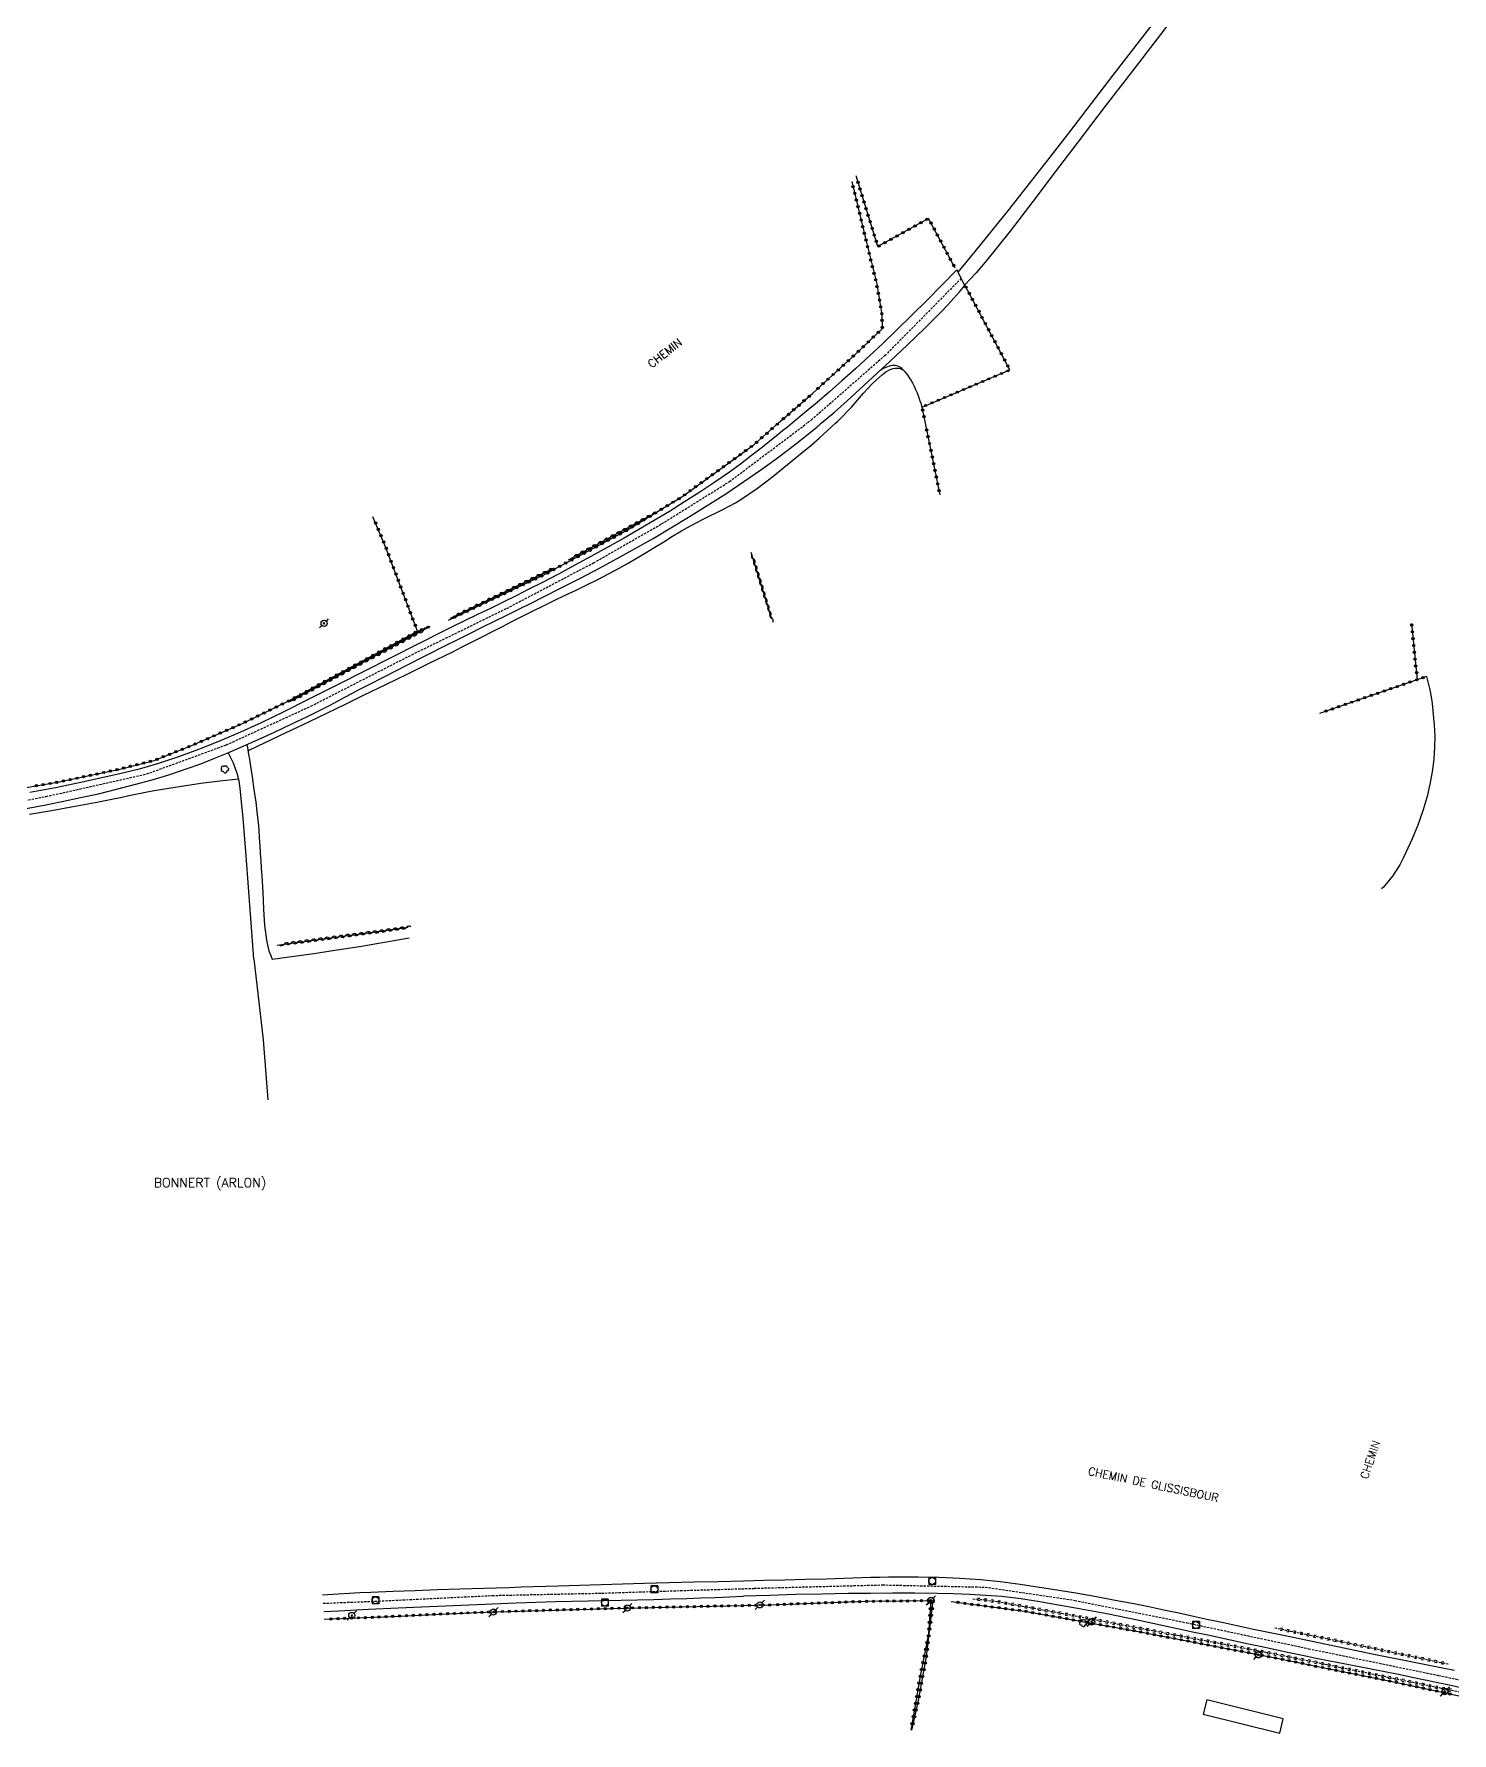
# Model space of a CAD drawing. Header units: millimetres. Extents: x 255000 to 256004, y 44053 to 45000.
# Drawn here: x 255481.8 to 255791.9, y 44384.5 to 44756.2 of the extents above; entities that cross this region are included whole.
import ezdxf
from ezdxf.enums import TextEntityAlignment as Align

# ---------------------------------------------------------------- set-up
doc = ezdxf.new("R2010")
doc.units = ezdxf.units.MM
doc.linetypes.add('DASHED', pattern=[0.75, 0.5, -0.25])
doc.layers.get('0').update_dxf_attribs({"linetype": 'CONTINUOUS'})
for name, color, linetype in [('W0001', 6, 'DASHED'), ('W0008', 7, 'CONTINUOUS'), ('W0071', 7, 'CONTINUOUS'), ('W0104', 1, 'CONTINUOUS'), ('W0220', 5, 'DASHED'), ('W0300', 7, 'CONTINUOUS'), ('W0310', 3, 'CONTINUOUS'), ('W0323', 7, 'CONTINUOUS'), ('W0330', 7, 'CONTINUOUS'), ('W0333', 7, 'CONTINUOUS'), ('W0420', 7, 'CONTINUOUS'), ('W0473', 7, 'CONTINUOUS'), ('W0980', 7, 'CONTINUOUS'), ('W0989', 7, 'CONTINUOUS')]:
    doc.layers.add(name, color=color, linetype=linetype)
doc.styles.get("Standard").update_dxf_attribs({"font": 'romans.shx', "width": 0.85})

# ---------------------------------------------------------------- blocks, each defined once
blk = doc.blocks.new('T473')
for p, q in [((-0.166667, 0.166667), (0.166667, -0.166667)), ((-0.166667, -0.166667), (0.166667, 0.166667)), ((0.500001, 0.500001), (1.000002, 1.000002)), ((-1.000002, -1.000002), (-0.500001, -0.500001))]:
    blk.add_line(p, q)
blk.add_ellipse((0, 0), major_axis=(0.471405, 0.471405), ratio=1, start_param=5.4977871438, end_param=11.780972451)
blk = doc.blocks.new('T300')
for p, q in [((-0.8, 0.51), (-0.86, 0.34)), ((-0.86, 0.34), (-0.86, 0.17)), ((-0.86, 0.17), (-0.74, 0.06)), ((-0.69, 0.63), (-0.8, 0.51)), ((-0.8, -0.06), (-0.74, 0.06)), ((-0.74, 0.06), (-0.69, 0.11)), ((-0.57, 0.69), (-0.69, 0.63)), ((-0.46, 0.69), (-0.57, 0.69)), ((-0.29, 0.63), (-0.46, 0.69)), ((-0.29, 0.63), (-0.17, 0.74)), ((-0.23, 0.57), (-0.29, 0.63)), ((-0.17, 0.74), (-0.06, 0.8)), ((-0.06, 0.8), (0.06, 0.8)), ((0.06, 0.8), (0.23, 0.74)), ((0.23, 0.74), (0.34, 0.63)), ((0.34, 0.63), (0.4, 0.51)), ((0.46, 0.46), (0.34, 0.46)), ((0.4, 0.51), (0.4, 0.46)), ((0.57, 0.4), (0.46, 0.46)), ((0.57, 0.4), (0.69, 0.29)), ((0.69, 0.29), (0.74, 0.17)), ((0.74, 0.06), (0.69, -0.17)), ((0.74, 0.17), (0.74, 0.06)), ((-0.8, -0.17), (-0.8, -0.06)), ((-0.8, -0.23), (-0.8, -0.17)), ((-0.74, -0.34), (-0.8, -0.23)), ((-0.69, -0.4), (-0.74, -0.34)), ((-0.51, -0.46), (-0.69, -0.4)), ((-0.4, -0.46), (-0.51, -0.46)), ((-0.4, -0.46), (-0.34, -0.46)), ((-0.34, -0.46), (-0.34, -0.4)), ((-0.34, -0.51), (-0.34, -0.46)), ((-0.29, -0.63), (-0.34, -0.51)), ((-0.17, -0.74), (-0.29, -0.63)), ((-0.06, -0.8), (-0.17, -0.74)), ((0.06, -0.8), (-0.06, -0.8)), ((0.17, -0.74), (0.06, -0.8)), ((0.23, -0.69), (0.17, -0.74)), ((0.29, -0.46), (0.23, -0.46)), ((0.29, -0.63), (0.23, -0.69)), ((0.46, -0.4), (0.29, -0.46)), ((0.34, -0.51), (0.29, -0.63)), ((0.34, -0.51), (0.34, -0.46)), ((0.57, -0.34), (0.46, -0.4)), ((0.63, -0.29), (0.57, -0.34)), ((0.69, -0.17), (0.63, -0.29))]:
    blk.add_line(p, q)
blk = doc.blocks.new('T420')
for p, q in [((0.75, 0.75), (-0.75, 0.75)), ((-0.75, 0.75), (-0.75, -0.75)), ((0.75, 0.75), (0.75, -0.75)), ((0.75, -0.75), (-0.75, -0.75))]:
    blk.add_line(p, q)
blk.add_ellipse((0, 0), major_axis=(-0.53, 0.53), ratio=1, start_param=3.926991, end_param=10.210176)
blk = doc.blocks.new('t323o')
at = {"color": 0, "linetype": 'Continuous'}
for radius in [0.25, 0.15]:
    blk.add_circle((0, 0), radius, dxfattribs=at)
blk = doc.blocks.new('t310o')
at = {"color": 0, "linetype": 'Continuous'}
for centre, start, end in [((-0.5, 0.38), 216.8699, 323.1304), ((0.5, -0.37), 36.8699, 143.1303)]:
    blk.add_arc(centre, 0.625, start, end, dxfattribs=at)
blk = doc.blocks.new('t220o')
at = {"color": 0, "linetype": 'Continuous'}
for p, q in [((-0.25, 0.25), (0.25, 0.25)), ((-0.25, -0.25), (0.25, -0.25))]:
    blk.add_line(p, q, dxfattribs=at)

msp = doc.modelspace()

# ---------------------------------------------------------------- linework, layer by layer
at = {"layer": 'W0001'}
for points in [[(255684.58, 44702.7), (255667.94, 44685.86), (255651.98, 44671.88), (255650.81, 44671)], [(255306.99, 44562.3), (255326.39, 44565.57), (255350.26, 44569.3), (255369.89, 44572.12), (255393.48, 44575.17), (255412.09, 44577.66), (255432.73, 44580.66), (255448.37, 44583.12), (255465.8, 44585.89), (255484.41, 44589.38), (255506.42, 44594.3), (255523.85, 44600.67), (255542.3, 44609.12), (255564.39, 44620.39), (255585.17, 44630.52), (255604.15, 44640.49), (255619.04, 44649.01), (255633.84, 44658.23), (255650.81, 44671)], [(255545, 44412.92), (255557.14, 44413.41), (255582.02, 44414.63), (255605.89, 44415.14), (255626.78, 44415.81), (255639.29, 44416.18), (255639.29, 44416.21), (255667.35, 44416.94), (255689.81, 44416.45), (255709.4, 44413.56), (255733.92, 44408.65), (255760.56, 44402.99), (255788.94, 44397.14), (255814.57, 44391.78)]]:
    msp.add_lwpolyline(points, dxfattribs=at)
at = {"layer": 'W0008'}
for points in [[(255683.61, 44704.54), (255680.36, 44701.2), (255677.09, 44697.9), (255673.78, 44694.62), (255670.44, 44691.38), (255667.48, 44688.56), (255664.5, 44685.76), (255661.49, 44682.99), (255658.45, 44680.26), (255655.76, 44677.91), (255653.04, 44675.58), (255650.31, 44673.28), (255647.56, 44671)], [(255685.39, 44701.18), (255683.61, 44704.54)], [(255653.96, 44671), (255656.82, 44673.45), (255659.64, 44675.95), (255662.42, 44678.49), (255665.2, 44681.04), (255669.03, 44684.6), (255672.85, 44688.18), (255676.61, 44691.81), (255680.3, 44695.52), (255681.61, 44696.9), (255682.89, 44698.3), (255684.16, 44699.73), (255685.39, 44701.18)], [(255480.09, 44586.75), (255483.96, 44587.51), (255487.94, 44588.31), (255491.93, 44589.13), (255495.9, 44589.99), (255499.85, 44590.95), (255503.74, 44591.97), (255507.62, 44593.05), (255511.48, 44594.21), (255515.3, 44595.47), (255518.23, 44596.54), (255521.13, 44597.69), (255524.01, 44598.89), (255526.88, 44600.12), (255530.62, 44601.76), (255534.34, 44603.44), (255538.05, 44605.17), (255541.73, 44606.95), (255543.34, 44607.75), (255544.94, 44608.56), (255546.54, 44609.39), (255548.13, 44610.23), (255549.72, 44611.07), (255551.32, 44611.91), (255552.91, 44612.75), (255554.51, 44613.58), (255558.82, 44615.79), (255563.14, 44618), (255567.46, 44620.2), (255571.79, 44622.39), (255574.46, 44623.72), (255577.13, 44625.05), (255579.81, 44626.38), (255582.49, 44627.7), (255585.16, 44629.02), (255587.84, 44630.34), (255590.51, 44631.68), (255593.18, 44633.03), (255597.23, 44635.09), (255601.27, 44637.16), (255605.3, 44639.26), (255609.31, 44641.41), (255613.25, 44643.6), (255617.18, 44645.84), (255621.07, 44648.12), (255624.93, 44650.46), (255629.01, 44653), (255633.05, 44655.58), (255637.05, 44658.24), (255640.99, 44660.97), (255644.07, 44663.2), (255647.1, 44665.49), (255650.09, 44667.83), (255653.03, 44670.23), (255653.26, 44670.42), (255653.5, 44670.61), (255653.73, 44670.81), (255653.96, 44671)], [(255647.56, 44671), (255646.54, 44670.16), (255645.51, 44669.33), (255644.49, 44668.5), (255643.46, 44667.68), (255641.1, 44665.79), (255638.72, 44663.93), (255636.32, 44662.1), (255633.88, 44660.33), (255630.65, 44658.1), (255627.38, 44655.93), (255624.08, 44653.82), (255620.75, 44651.75), (255617.42, 44649.73), (255614.05, 44647.76), (255610.67, 44645.83), (255607.27, 44643.92), (255603.69, 44641.93), (255600.08, 44639.97), (255596.46, 44638.03), (255592.83, 44636.13), (255590.03, 44634.7), (255587.22, 44633.3), (255584.4, 44631.91), (255581.58, 44630.53), (255578.75, 44629.16), (255575.93, 44627.79), (255573.1, 44626.4), (255570.29, 44625.01), (255567.33, 44623.52), (255564.38, 44622.03), (255561.44, 44620.53), (255558.49, 44619.03), (255555.54, 44617.53), (255552.59, 44616.03), (255549.64, 44614.54), (255546.68, 44613.07), (255541.61, 44610.53), (255536.54, 44607.99), (255531.44, 44605.51), (255526.28, 44603.18), (255522.01, 44601.37), (255517.72, 44599.64), (255513.37, 44598.02), (255508.97, 44596.56), (255504.77, 44595.36), (255500.52, 44594.32), (255496.26, 44593.38), (255491.99, 44592.46), (255486.45, 44591.31), (255480.89, 44590.25)], [(255636.94, 44417.75), (255631.51, 44417.63), (255626.08, 44417.51), (255620.65, 44417.38), (255615.22, 44417.23), (255612.86, 44417.17), (255610.51, 44417.1), (255608.15, 44417.02), (255605.8, 44416.95), (255603.44, 44416.87), (255601.09, 44416.8), (255598.73, 44416.72), (255596.38, 44416.65), (255593.69, 44416.57), (255591, 44416.49), (255588.32, 44416.41), (255585.63, 44416.33), (255582.94, 44416.25), (255580.25, 44416.17), (255577.56, 44416.08), (255574.88, 44416), (255570.02, 44415.83), (255565.17, 44415.67), (255560.32, 44415.49), (255555.47, 44415.28), (255553.07, 44415.17), (255550.67, 44415.04), (255548.28, 44414.9), (255544.88, 44414.72), (255544.88, 44414.72), (255544.88, 44414.72), (255544.88, 44414.72), (255544.88, 44414.72), (255544.88, 44414.72)], [(255636.93, 44414.53), (255642.63, 44414.72), (255648.34, 44414.88), (255654.05, 44415.01), (255659.76, 44415.1), (255664.66, 44415.16), (255669.56, 44415.2), (255674.45, 44415.2), (255679.35, 44415.12), (255682.89, 44415.03), (255686.42, 44414.92), (255689.96, 44414.73), (255693.48, 44414.44), (255697.63, 44413.94), (255701.76, 44413.31), (255705.87, 44412.6), (255709.98, 44411.86), (255716.39, 44410.65), (255722.78, 44409.34), (255729.16, 44407.98), (255735.55, 44406.63), (255738.51, 44406), (255741.47, 44405.37), (255744.43, 44404.73), (255747.39, 44404.08), (255750.35, 44403.44), (255753.31, 44402.8), (255756.27, 44402.17), (255759.23, 44401.56), (255762.22, 44400.94), (255765.22, 44400.35), (255768.22, 44399.75), (255771.21, 44399.17), (255774.21, 44398.58), (255777.21, 44397.99), (255780.2, 44397.39), (255783.2, 44396.78), (255786.01, 44396.19), (255788.81, 44395.59), (255791.62, 44394.98), (255794.42, 44394.37)], [(255792.43, 44398.23), (255789.49, 44398.82), (255786.56, 44399.41), (255783.62, 44399.99), (255780.69, 44400.57), (255777.75, 44401.16), (255774.82, 44401.75), (255768.24, 44403.11), (255761.66, 44404.47), (255755.08, 44405.84), (255748.5, 44407.21), (255745.22, 44407.91), (255741.95, 44408.61), (255738.67, 44409.32), (255735.4, 44410.03), (255732.13, 44410.74), (255728.85, 44411.43), (255725.57, 44412.11), (255722.29, 44412.77), (255718.23, 44413.56), (255714.16, 44414.32), (255710.09, 44415.04), (255706.01, 44415.72), (255701.72, 44416.4), (255697.43, 44417.05), (255693.12, 44417.63), (255688.79, 44418.07), (255684.25, 44418.36), (255679.7, 44418.53), (255675.14, 44418.6), (255670.59, 44418.62), (255668.65, 44418.62), (255666.71, 44418.59), (255664.76, 44418.54), (255662.82, 44418.48), (255660.88, 44418.41), (255658.94, 44418.35), (255656.99, 44418.28), (255655.05, 44418.23), (255650.52, 44418.12), (255646, 44418.01), (255641.47, 44417.89), (255636.94, 44417.78)], [(255545.13, 44411.11), (255545.13, 44411.11), (255548.44, 44411.3), (255554.95, 44411.61), (255561.45, 44411.92), (255570.04, 44412.29), (255578.62, 44412.65), (255587.21, 44412.99), (255595.8, 44413.29), (255599.39, 44413.39), (255602.99, 44413.48), (255606.58, 44413.56), (255610.17, 44413.63), (255613.77, 44413.7), (255617.36, 44413.78), (255620.95, 44413.87), (255624.55, 44413.98), (255627.64, 44414.09), (255630.74, 44414.21), (255633.83, 44414.35), (255636.93, 44414.5)]]:
    msp.add_lwpolyline(points, dxfattribs=at)
at = {"layer": 'W0071'}
for points in [[(255683.87, 44704.04), (255687.61, 44708.61), (255691.33, 44713.19), (255695.03, 44717.8), (255698.7, 44722.42), (255703.51, 44728.57), (255708.29, 44734.74), (255713.05, 44740.93), (255717.81, 44747.12), (255723.56, 44754.58), (255729.32, 44762.03), (255735.04, 44769.52), (255740.66, 44777.08), (255744.28, 44782.1), (255747.84, 44787.16), (255751.37, 44792.25), (255754.9, 44797.33), (255756.37, 44799.46), (255757.83, 44801.58), (255759.28, 44803.71), (255760.73, 44805.84)], [(255734.09, 44763.92), (255728.12, 44756.04), (255722.11, 44748.19), (255716.07, 44740.37), (255710.05, 44732.53), (255705.13, 44726.03), (255700.25, 44719.5), (255695.3, 44713.01), (255690.2, 44706.65), (255689.03, 44705.27), (255687.82, 44703.91), (255686.59, 44702.58), (255685.34, 44701.26)], [(255529.84, 44553.88), (255529.41, 44559.75), (255528.98, 44565.62), (255528.53, 44571.49), (255528.07, 44577.35), (255527.87, 44580.05), (255527.67, 44582.75), (255527.45, 44585.44), (255527.17, 44588.13), (255527.01, 44589.66), (255526.84, 44591.19), (255526.62, 44592.72), (255526.27, 44594.23), (255525.87, 44595.46), (255525.39, 44596.67), (255524.84, 44597.84), (255524.21, 44598.97)], [(255528.32, 44600.75), (255528.51, 44599.68), (255528.69, 44598.6), (255528.87, 44597.52), (255529.04, 44596.43), (255529.46, 44593.67), (255529.88, 44590.9), (255530.27, 44588.13), (255530.6, 44585.35), (255530.77, 44583.69), (255530.92, 44582.02), (255531.04, 44580.35), (255531.16, 44578.69), (255531.27, 44577.02), (255531.38, 44575.35), (255531.49, 44573.68), (255531.61, 44572.01), (255531.82, 44568.4), (255531.96, 44564.77), (255532.2, 44561.13), (255532.71, 44557.53), (255532.91, 44556.58), (255533.17, 44555.65), (255533.48, 44554.73), (255533.84, 44553.83)]]:
    msp.add_lwpolyline(points, dxfattribs=at)
at = {"layer": 'W0104'}
msp.add_lwpolyline([(255754.99, 44387.62), (255738.28, 44391.77), (255737.51, 44388.7), (255754.23, 44384.54)], close=True, dxfattribs=at)
at = {"layer": 'W0220'}
for points in [[(255795.91, 44393), (255789.61, 44394.3), (255783.31, 44395.59), (255777, 44396.89), (255770.53, 44398.22), (255764.07, 44399.56), (255757.59, 44400.88), (255751.12, 44402.18), (255744.65, 44403.44), (255738.18, 44404.67), (255731.71, 44405.89), (255725.23, 44407.11), (255719.09, 44408.28), (255712.95, 44409.46), (255706.81, 44410.62), (255700.65, 44411.75), (255697.96, 44412.24), (255695.27, 44412.75), (255692.57, 44413.21), (255689.85, 44413.59), (255689.12, 44413.67), (255688.38, 44413.73), (255687.63, 44413.77), (255686.89, 44413.8)], [(255791.08, 44399.58), (255785.04, 44400.86), (255778.99, 44402.13), (255772.94, 44403.4), (255766.89, 44404.65), (255763.45, 44405.37), (255760.01, 44406.07), (255756.57, 44406.78), (255753.12, 44407.48)]]:
    msp.add_lwpolyline(points, dxfattribs=at)
at = {"layer": 'W0310'}
for points in [[(255617.47, 44651.27), (255598.57, 44641.05)], [(255643.16, 44628.15), (255638.65, 44642.78)], [(255595.52, 44639.33), (255572.76, 44628.28)], [(255568.01, 44626.32), (255537.78, 44610.18)], [(255534.98, 44556.89), (255556.48, 44559.76), (255563.63, 44560.77)]]:
    msp.add_lwpolyline(points, dxfattribs=at)
at = {"layer": 'W0323'}
for points in [[(255660.61, 44723.87), (255661.19, 44721.8), (255663.86, 44710.52), (255666.02, 44701.79), (255667.24, 44694.77), (255667.31, 44691.7), (255661.51, 44686.22), (255652.14, 44677.62)], [(255683.24, 44704.92), (255677.43, 44715.81), (255666.32, 44709.66), (255661.56, 44725.12)], [(255676.73, 44671), (255676, 44674.56), (255695.23, 44682.68), (255685.39, 44701.21)], [(255644.56, 44671), (255652.14, 44677.62)], [(255572.45, 44627.98), (255593.16, 44637.78), (255611.2, 44647.45), (255623.65, 44655.04), (255639.27, 44666.39), (255644.56, 44671)], [(255679.93, 44655.34), (255676.73, 44671)], [(255565.63, 44625.51), (255558.68, 44644.02), (255555.9, 44650.56)], [(255783.04, 44627.22), (255784.3, 44614.94)], [(255313.26, 44566.17), (255323.25, 44567.28), (255342.89, 44570.49), (255368.54, 44574.83), (255393.65, 44578.12), (255422.92, 44582.18), (255447.14, 44585.67), (255462.62, 44588.44), (255475.48, 44590.58), (255486.91, 44592.5), (255500.9, 44595.46), (255508.05, 44597.28), (255516.06, 44600.43), (255527.34, 44605.35), (255537.5, 44610.29), (255565.63, 44625.51), (255568.45, 44626.63)], [(255786.35, 44615.65), (255762.9, 44607.56)], [(255545.25, 44409.44), (255545.25, 44409.44), (255560.01, 44410.04), (255580.54, 44411.01), (255610.69, 44411.88), (255642.9, 44412.56)], [(255642.9, 44412.59), (255663.67, 44413.35), (255678.45, 44413.5)], [(255677.94, 44413.5), (255677.44, 44406.22), (255675.65, 44397.35), (255673.71, 44385.98), (255673.53, 44385.15)], [(255673.74, 44385.15), (255675.19, 44391.69), (255676.96, 44401.26), (255678.45, 44413.5)], [(255682.39, 44413.31), (255698.42, 44411.2), (255723.26, 44406.75), (255752.53, 44401.1), (255780.54, 44395.44), (255798.54, 44391.57), (255807.95, 44389.09)]]:
    msp.add_lwpolyline(points, dxfattribs=at)
at = {"layer": 'W0330'}
for points in [[(255657.06, 44671), (255657.48, 44671.39), (255657.89, 44671.79), (255658.3, 44672.19), (255658.71, 44672.58), (255659.65, 44673.55), (255660.56, 44674.55), (255661.45, 44675.57), (255662.32, 44676.59), (255663.2, 44677.62), (255664.11, 44678.62), (255665.04, 44679.6), (255666.02, 44680.53), (255666.68, 44681.12), (255667.35, 44681.7), (255668.07, 44682.23), (255668.85, 44682.67), (255669.25, 44682.84), (255669.66, 44682.98), (255670.08, 44683.06), (255670.52, 44683.09), (255670.85, 44683.05), (255671.18, 44682.97), (255671.49, 44682.86), (255671.79, 44682.71), (255671.96, 44682.6), (255672.12, 44682.47), (255672.26, 44682.33), (255672.39, 44682.17)], [(255528.54, 44599.4), (255530.92, 44600.53), (255533.3, 44601.65), (255535.67, 44602.78), (255538.05, 44603.91), (255542, 44605.8), (255545.96, 44607.7), (255549.91, 44609.6), (255553.85, 44611.51), (255558.7, 44613.86), (255563.55, 44616.22), (255568.38, 44618.59), (255573.21, 44620.98), (255575.42, 44622.09), (255577.62, 44623.2), (255579.82, 44624.33), (255582.02, 44625.46), (255584.22, 44626.58), (255586.42, 44627.71), (255588.62, 44628.83), (255590.82, 44629.94), (255593.19, 44631.11), (255595.57, 44632.26), (255597.95, 44633.4), (255600.33, 44634.54), (255602.71, 44635.69), (255605.08, 44636.86), (255607.44, 44638.06), (255609.77, 44639.3), (255611.75, 44640.4), (255613.71, 44641.55), (255615.65, 44642.72), (255617.58, 44643.91), (255619.51, 44645.11), (255621.44, 44646.29), (255623.39, 44647.45), (255625.36, 44648.58), (255626.75, 44649.33), (255628.16, 44650.05), (255629.58, 44650.75), (255631, 44651.44), (255632.42, 44652.14), (255633.82, 44652.87), (255635.21, 44653.64), (255636.56, 44654.47), (255640.01, 44656.82), (255643.33, 44659.34), (255646.57, 44661.96), (255649.78, 44664.61), (255651.64, 44666.17), (255653.47, 44667.75), (255655.28, 44669.36), (255657.06, 44671)], [(255786.35, 44615.65), (255786.73, 44614.18), (255787.05, 44612.69), (255787.33, 44611.2), (255787.55, 44609.69), (255787.82, 44607.35), (255788.03, 44604.99), (255788.14, 44602.63), (255788.11, 44600.26), (255787.91, 44597.51), (255787.56, 44594.78), (255787.08, 44592.07), (255786.45, 44589.38), (255785.53, 44586.23), (255784.43, 44583.13), (255783.18, 44580.09), (255781.83, 44577.1), (255781.17, 44575.77), (255780.47, 44574.46), (255779.7, 44573.19), (255778.86, 44571.96), (255777.89, 44570.71), (255776.85, 44569.51), (255776.52, 44569.17)], [(255480.77, 44585.51), (255485.57, 44586.35), (255490.36, 44587.2), (255495.15, 44588.09), (255496.99, 44588.44), (255498.83, 44588.81), (255500.67, 44589.19), (255502.51, 44589.58), (255504.35, 44589.96), (255506.19, 44590.32), (255508.04, 44590.67), (255509.89, 44590.99), (255514.06, 44591.66), (255518.23, 44592.26), (255522.41, 44592.8), (255526.6, 44593.27)], [(255533.84, 44553.83), (255537.04, 44554.24), (255540.25, 44554.67), (255543.45, 44555.12), (255546.64, 44555.61), (255553.38, 44556.67), (255560.1, 44557.8), (255563.8, 44558.44)], [(255529.84, 44553.88), (255531.87, 44536.19), (255532.92, 44523.02)]]:
    msp.add_lwpolyline(points, dxfattribs=at)
at = {"layer": 'W0333'}
msp.add_lwpolyline([(255676, 44674.53), (255675.78, 44675.3), (255675.54, 44676.07), (255675.27, 44676.82), (255674.98, 44677.57), (255674.67, 44678.31), (255674.34, 44679.04), (255673.99, 44679.76), (255673.59, 44680.46), (255673.2, 44681.08), (255672.79, 44681.68), (255672.34, 44682.26), (255671.83, 44682.79), (255671.57, 44683.01), (255671.3, 44683.22), (255671.01, 44683.39), (255670.69, 44683.53), (255670.4, 44683.61), (255670.11, 44683.65), (255669.81, 44683.66), (255669.52, 44683.64), (255668.79, 44683.48), (255668.09, 44683.24), (255667.42, 44682.92), (255666.8, 44682.51)], dxfattribs=at)

# ---------------------------------------------------------------- block references
at = {"layer": 'W0220'}
for p, rotation in [((255688.39, 44413.73), 175.291021458611), ((255689.88, 44413.59), 172.0520097327394), ((255691.37, 44413.38), 172.0520097327394), ((255692.85, 44413.16), 170.2442657628895), ((255694.33, 44412.91), 170.2442657628895), ((255695.81, 44412.65), 169.407140220993), ((255697.28, 44412.37), 169.407140220993), ((255698.76, 44412.1), 169.5420337738377), ((255700.23, 44411.82), 169.5420337738377), ((255701.71, 44411.55), 169.6101093272808), ((255703.18, 44411.28), 169.6101093272808), ((255704.66, 44411.01), 169.6101093272808), ((255706.13, 44410.74), 169.6101093272808), ((255707.61, 44410.47), 169.2855412421945), ((255709.08, 44410.19), 169.2855412421945), ((255710.56, 44409.91), 169.2855412421945), ((255712.03, 44409.63), 169.2855412421945), ((255713.5, 44409.35), 169.1486804610255), ((255714.98, 44409.07), 169.1486804610255), ((255716.45, 44408.79), 169.1486804610255), ((255717.92, 44408.5), 169.1486804610255), ((255719.4, 44408.22), 169.1995355448766), ((255720.87, 44407.94), 169.1995355448766), ((255722.34, 44407.66), 169.1995355448766), ((255723.82, 44407.38), 169.1995355448766), ((255725.29, 44407.1), 169.3088199675921), ((255726.76, 44406.82), 169.3088199675921), ((255728.24, 44406.54), 169.3088199675921), ((255729.71, 44406.26), 169.3088199675921), ((255731.19, 44405.98), 169.3088199675921), ((255732.66, 44405.71), 169.3407696155133), ((255734.13, 44405.43), 169.3407696155133), ((255735.61, 44405.15), 169.3407696155133), ((255737.08, 44404.87), 169.3407696155133), ((255738.56, 44404.6), 169.2326936512454), ((255740.03, 44404.32), 169.2326936512454), ((255741.5, 44404.04), 169.2326936512454), ((255742.98, 44403.75), 169.2326936512454), ((255754.59, 44407.18), 168.4985871179343), ((255756.06, 44406.88), 168.4985871179343), ((255757.53, 44406.58), 168.4376023385207), ((255759, 44406.28), 168.4376023385207), ((255760.47, 44405.98), 168.3766155793448), ((255761.94, 44405.68), 168.3766155793448), ((255763.41, 44405.37), 168.3766155793448), ((255764.88, 44405.07), 168.3156268398496), ((255766.35, 44404.77), 168.3156268398496), ((255767.82, 44404.46), 168.2546376035238), ((255769.29, 44404.16), 168.2546376035238), ((255770.75, 44403.85), 168.2546376035238), ((255744.45, 44403.47), 169.2326936512454), ((255745.92, 44403.19), 168.984595836813), ((255747.4, 44402.9), 168.984595836813), ((255748.87, 44402.62), 168.984595836813), ((255750.34, 44402.33), 168.984595836813), ((255751.81, 44402.04), 168.6762673719101), ((255753.28, 44401.74), 168.6762673719101), ((255754.75, 44401.45), 168.6762673719101), ((255756.22, 44401.16), 168.6762673719101), ((255757.7, 44400.86), 168.4259905260923), ((255759.16, 44400.56), 168.4259905260923), ((255760.63, 44400.26), 168.4259905260923), ((255762.1, 44399.96), 168.4259905260923), ((255772.22, 44403.55), 168.2546376035238), ((255773.69, 44403.24), 168.1936493215468), ((255775.16, 44402.93), 168.1936493215468), ((255776.63, 44402.63), 168.1936493215468), ((255778.1, 44402.32), 168.1936493215468), ((255779.56, 44402.01), 168.132662562411), ((255781.03, 44401.7), 168.132662562411), ((255782.5, 44401.39), 168.132662562411), ((255783.97, 44401.09), 168.132662562411), ((255785.44, 44400.78), 168.0716773262452), ((255786.9, 44400.47), 168.0716773262452), ((255788.37, 44400.16), 168.0716773262452), ((255763.57, 44399.66), 168.4259905260923), ((255765.04, 44399.35), 168.3212476058882), ((255766.51, 44399.05), 168.3212476058882), ((255767.98, 44398.75), 168.3212476058882), ((255769.45, 44398.44), 168.3212476058882), ((255770.92, 44398.14), 168.3620425500087), ((255772.39, 44397.84), 168.3620425500087), ((255773.86, 44397.53), 168.3620425500087), ((255775.33, 44397.23), 168.3620425500087), ((255776.79, 44396.93), 168.3620425500087), ((255778.26, 44396.63), 168.4041407638501), ((255779.73, 44396.33), 168.4041407638501), ((255789.84, 44399.85), 168.0716773262452), ((255781.2, 44396.02), 168.4041407638501), ((255782.67, 44395.72), 168.4041407638501), ((255784.14, 44395.42), 168.3872538101425), ((255785.61, 44395.12), 168.3872538101425), ((255787.08, 44394.82), 168.3872538101425), ((255788.55, 44394.52), 168.3872538101425), ((255790.02, 44394.21), 168.3703627524086), ((255791.49, 44393.91), 168.3703627524086)]:
    msp.add_blockref('t220o', p, dxfattribs=dict(at, rotation=rotation))
at = {"layer": 'W0300'}
for p in [(255523.58, 44595.31), (255711.3, 44408.58)]:
    msp.add_blockref('T300', p, dxfattribs=at)
at = {"layer": 'W0310'}
for p, rotation in [((255613.08, 44648.9), 208.3933997994752), ((255614.4, 44649.61), 208.3933997994752), ((255615.72, 44650.33), 208.3933997994752), ((255617.04, 44651.04), 208.3933997994752), ((255606.48, 44645.33), 208.3933997994752), ((255607.8, 44646.05), 208.3933997994752), ((255609.12, 44646.76), 208.3933997994752), ((255610.44, 44647.47), 208.3933997994752), ((255611.76, 44648.19), 208.3933997994752), ((255599.88, 44641.77), 208.3933997994752), ((255601.2, 44642.48), 208.3933997994752), ((255602.52, 44643.19), 208.3933997994752), ((255603.84, 44643.91), 208.3933997994752), ((255605.16, 44644.62), 208.3933997994752), ((255639.09, 44641.34), 107.148641121318), ((255591.65, 44637.45), 205.8875355794744), ((255593, 44638.1), 205.8875355794744), ((255594.35, 44638.76), 205.8875355794744), ((255639.53, 44639.91), 107.148641121318), ((255639.98, 44638.48), 107.148641121318), ((255640.42, 44637.04), 107.148641121318), ((255584.9, 44634.17), 205.8875355794744), ((255586.25, 44634.83), 205.8875355794744), ((255587.6, 44635.48), 205.8875355794744), ((255588.95, 44636.14), 205.8875355794744), ((255590.3, 44636.79), 205.8875355794744), ((255640.86, 44635.61), 107.148641121318), ((255641.3, 44634.18), 107.148641121318), ((255576.81, 44630.24), 205.8875355794744), ((255578.15, 44630.9), 205.8875355794744), ((255579.5, 44631.55), 205.8875355794744), ((255580.85, 44632.21), 205.8875355794744), ((255582.2, 44632.86), 205.8875355794744), ((255583.55, 44633.52), 205.8875355794744), ((255641.74, 44632.74), 107.148641121318), ((255642.19, 44631.31), 107.148641121318), ((255642.63, 44629.88), 107.148641121318), ((255574.11, 44628.93), 205.8875355794744), ((255575.46, 44629.59), 205.8875355794744), ((255643.07, 44628.44), 107.148641121318), ((255561.6, 44622.9), 208.0912711146348), ((255562.92, 44623.61), 208.0912711146348), ((255564.24, 44624.31), 208.0912711146348), ((255565.57, 44625.02), 208.0912711146348), ((255566.89, 44625.72), 208.0912711146348), ((255554.98, 44619.37), 208.0912711146348), ((255556.31, 44620.07), 208.0912711146348), ((255557.63, 44620.78), 208.0912711146348), ((255558.95, 44621.49), 208.0912711146348), ((255560.28, 44622.19), 208.0912711146348), ((255547.04, 44615.13), 208.0912711146348), ((255548.37, 44615.84), 208.0912711146348), ((255549.69, 44616.54), 208.0912711146348), ((255551.01, 44617.25), 208.0912711146348), ((255552.34, 44617.95), 208.0912711146348), ((255553.66, 44618.66), 208.0912711146348), ((255540.43, 44611.6), 208.0912711146348), ((255541.75, 44612.3), 208.0912711146348), ((255543.07, 44613.01), 208.0912711146348), ((255544.4, 44613.72), 208.0912711146348), ((255545.72, 44614.42), 208.0912711146348), ((255539.1, 44610.89), 208.0912711146348), ((255555.79, 44559.67), 7.601973319033871), ((255557.28, 44559.87), 8.076260182233773), ((255558.76, 44560.08), 8.076260182233773), ((255560.25, 44560.29), 8.076260182233773), ((255561.73, 44560.5), 8.076260182233773), ((255563.22, 44560.72), 8.076260182233773), ((255536.46, 44557.09), 7.601973319033871), ((255537.95, 44557.29), 7.601973319033871), ((255539.44, 44557.48), 7.601973319033871), ((255540.92, 44557.68), 7.601973319033871), ((255542.41, 44557.88), 7.601973319033871), ((255543.9, 44558.08), 7.601973319033871), ((255545.38, 44558.28), 7.601973319033871), ((255546.87, 44558.48), 7.601973319033871), ((255548.36, 44558.67), 7.601973319033871), ((255549.84, 44558.87), 7.601973319033871), ((255551.33, 44559.07), 7.601973319033871), ((255552.82, 44559.27), 7.601973319033871), ((255554.3, 44559.47), 7.601973319033871)]:
    msp.add_blockref('t310o', p, dxfattribs=dict(at, rotation=rotation))
at = {"layer": 'W0323'}
for p, rotation in [((255662, 44723.69), 107.1382812602403), ((255660.91, 44722.78), 285.5776414114845), ((255661.3, 44721.33), 283.3313657936804), ((255661.64, 44719.87), 283.3313657936804), ((255662.44, 44722.26), 107.1382812602403), ((255662.88, 44720.82), 107.1382812602403), ((255661.99, 44718.41), 283.3313657936804), ((255662.34, 44716.95), 283.3313657936804), ((255663.32, 44719.39), 107.1382812602403), ((255663.77, 44717.96), 107.1382812602403), ((255664.21, 44716.52), 107.1382812602403), ((255662.68, 44715.5), 283.3313657936804), ((255663.03, 44714.04), 283.3313657936804), ((255663.37, 44712.58), 283.3313657936804), ((255664.65, 44715.09), 107.1382812602403), ((255665.09, 44713.66), 107.1382812602403), ((255665.53, 44712.22), 107.1382812602403), ((255671.85, 44712.72), 209.0041881399369), ((255673.16, 44713.45), 209.0041881399369), ((255674.47, 44714.18), 209.0041881399369), ((255675.78, 44714.9), 209.0041881399369), ((255677.1, 44715.63), 209.0041881399369), ((255677.95, 44714.82), 118.0967810000414), ((255678.66, 44713.5), 118.0967810000414), ((255679.37, 44712.18), 118.0967810000414), ((255663.72, 44711.12), 283.3313657936804), ((255664.07, 44709.66), 283.8584556723393), ((255665.98, 44710.79), 107.1382812602403), ((255666.6, 44709.81), 209.0041881399369), ((255667.91, 44710.54), 209.0041881399369), ((255669.22, 44711.27), 209.0041881399369), ((255670.54, 44711.99), 209.0041881399369), ((255680.07, 44710.85), 118.0967810000414), ((255680.78, 44709.53), 118.0967810000414), ((255664.43, 44708.2), 283.8584556723393), ((255664.79, 44706.75), 283.8584556723393), ((255665.15, 44705.29), 283.8584556723393), ((255681.49, 44708.21), 118.0967810000414), ((255682.19, 44706.88), 118.0967810000414), ((255682.9, 44705.56), 118.0967810000414), ((255665.51, 44703.83), 283.8584556723393), ((255665.87, 44702.38), 283.8584556723393), ((255666.17, 44700.91), 279.9422880866809), ((255666.43, 44699.43), 279.9422880866809), ((255666.69, 44697.95), 279.9422880866809), ((255685.62, 44700.78), 117.9611601430818), ((255686.32, 44699.45), 117.9611601430818), ((255687.02, 44698.13), 117.9611601430818), ((255666.95, 44696.48), 279.9422880866809), ((255667.21, 44695), 279.9422880866809), ((255687.73, 44696.8), 117.9611601430818), ((255688.43, 44695.48), 117.9611601430818), ((255689.13, 44694.15), 117.9611601430818), ((255665.35, 44689.85), 223.3747356295501), ((255666.44, 44690.88), 223.3747356295501), ((255667.27, 44693.5), 271.2494169041512), ((255667.31, 44692), 271.2494169041512), ((255689.84, 44692.83), 117.9611601430818), ((255690.54, 44691.5), 117.9611601430818), ((255691.24, 44690.18), 117.9611601430818), ((255662.08, 44686.76), 223.3747356295501), ((255663.17, 44687.79), 223.3747356295501), ((255664.26, 44688.82), 223.3747356295501), ((255691.95, 44688.86), 117.9611601430818), ((255692.65, 44687.53), 117.9611601430818), ((255693.35, 44686.21), 117.9611601430818), ((255657.67, 44682.69), 222.5566497718993), ((255658.77, 44683.71), 222.5566497718993), ((255659.88, 44684.72), 222.5566497718993), ((255660.98, 44685.73), 222.5566497718993), ((255694.06, 44684.88), 117.9611601430818), ((255694.76, 44683.56), 117.9611601430818), ((255694.76, 44682.48), 22.88425704724003), ((255653.25, 44678.63), 222.5566497718993), ((255654.35, 44679.65), 222.5566497718993), ((255655.46, 44680.66), 222.5566497718993), ((255656.56, 44681.68), 222.5566497718993), ((255686.47, 44678.98), 22.88425704724003), ((255687.85, 44679.56), 22.88425704724003), ((255689.23, 44680.15), 22.88425704724003), ((255690.61, 44680.73), 22.88425704724003), ((255692, 44681.31), 22.88425704724003), ((255693.38, 44681.9), 22.88425704724003), ((255649.08, 44674.94), 41.10327009229209), ((255650.21, 44675.93), 41.10327009229209), ((255651.34, 44676.92), 41.10327009229209), ((255676.79, 44674.9), 22.88425704724003), ((255678.18, 44675.48), 22.88425704724003), ((255679.56, 44676.06), 22.88425704724003), ((255680.94, 44676.65), 22.88425704724003), ((255682.32, 44677.23), 22.88425704724003), ((255683.7, 44677.81), 22.88425704724003), ((255685.09, 44678.4), 22.88425704724003), ((255645.69, 44671.99), 41.10327009229209), ((255646.82, 44672.97), 41.10327009229209), ((255647.95, 44673.96), 41.10327009229209), ((255676.13, 44673.94), 101.5616627400724), ((255676.43, 44672.47), 101.5616627400724), ((255640.95, 44667.85), 41.1032700922995), ((255642.08, 44668.84), 41.1032700922995), ((255643.21, 44669.82), 41.1032700922995), ((255644.34, 44670.81), 41.1032700922995), ((255677.03, 44669.53), 101.5616627401201), ((255677.33, 44668.06), 101.5616627401201), ((255636.22, 44664.17), 35.99202703911088), ((255637.43, 44665.05), 35.99202703911088), ((255638.64, 44665.93), 35.99202703911088), ((255639.82, 44666.87), 41.1032700922995), ((255677.63, 44666.59), 101.5616627401201), ((255677.93, 44665.12), 101.5616627401201), ((255631.36, 44660.64), 35.99202703911088), ((255632.58, 44661.53), 35.99202703911088), ((255633.79, 44662.41), 35.99202703911088), ((255635, 44663.29), 35.99202703911088), ((255678.23, 44663.65), 101.5616627401201), ((255678.53, 44662.18), 101.5616627401201), ((255678.83, 44660.71), 101.5616627401201), ((255626.51, 44657.12), 35.99202703911088), ((255627.72, 44658), 35.99202703911088), ((255628.93, 44658.88), 35.99202703911088), ((255630.15, 44659.76), 35.99202703911088), ((255679.13, 44659.24), 101.5616627401201), ((255679.43, 44657.77), 101.5616627401201), ((255620.26, 44652.98), 31.38577504466839), ((255621.54, 44653.76), 31.38577504466839), ((255622.82, 44654.54), 31.38577504466839), ((255624.08, 44655.36), 35.99202703911088), ((255625.29, 44656.24), 35.99202703911088), ((255679.73, 44656.3), 101.5616627401201), ((255556.49, 44649.18), 112.9804672830346), ((255613.86, 44649.07), 31.38577504466839), ((255615.14, 44649.85), 31.38577504466839), ((255616.42, 44650.63), 31.38577504466839), ((255617.7, 44651.41), 31.38577504466839), ((255618.98, 44652.19), 31.38577504466839), ((255557.07, 44647.8), 112.9804672830346), ((255557.66, 44646.42), 112.9804672830346), ((255607.34, 44645.38), 28.19251222960354), ((255608.66, 44646.08), 28.19251222960354), ((255609.98, 44646.79), 28.19251222960354), ((255611.3, 44647.51), 31.38577504466839), ((255612.58, 44648.29), 31.38577504466839), ((255558.25, 44645.04), 112.9804672830346), ((255558.82, 44643.65), 110.6001408047765), ((255559.34, 44642.25), 110.6001408047765), ((255600.73, 44641.83), 28.19251222960354), ((255602.05, 44642.54), 28.19251222960354), ((255603.37, 44643.25), 28.19251222960354), ((255604.69, 44643.96), 28.19251222960354), ((255606.01, 44644.67), 28.19251222960354), ((255559.87, 44640.84), 110.6001408047765), ((255560.4, 44639.44), 110.6001408047765), ((255560.93, 44638.03), 110.6001408047765), ((255594.11, 44638.29), 28.19251222960354), ((255595.44, 44639), 28.19251222960354), ((255596.76, 44639.71), 28.19251222960354), ((255598.08, 44640.42), 28.19251222960354), ((255599.4, 44641.12), 28.19251222960354), ((255561.45, 44636.63), 110.6001408047765), ((255561.98, 44635.23), 110.6001408047765), ((255586, 44634.39), 25.32061026410624), ((255587.36, 44635.03), 25.32061026410624), ((255588.72, 44635.68), 25.32061026410624), ((255590.07, 44636.32), 25.32061026410624), ((255591.43, 44636.96), 25.32061026410624), ((255592.78, 44637.6), 25.32061026410624), ((255562.51, 44633.82), 110.6001408047765), ((255563.04, 44632.42), 110.6001408047765), ((255563.57, 44631.01), 110.6001408047765), ((255577.87, 44630.54), 25.32061026410624), ((255579.22, 44631.18), 25.32061026410624), ((255580.58, 44631.83), 25.32061026410624), ((255581.94, 44632.47), 25.32061026410624), ((255583.29, 44633.11), 25.32061026410624), ((255584.65, 44633.75), 25.32061026410624), ((255564.09, 44629.61), 110.6001408047765), ((255564.62, 44628.2), 110.6001408047765), ((255565.15, 44626.8), 110.6001408047765), ((255573.8, 44628.62), 25.32061026410624), ((255575.16, 44629.26), 25.32061026410624), ((255576.51, 44629.9), 25.32061026410624), ((255783.08, 44626.88), 275.8407665645355), ((255561.19, 44623.11), 28.42291417972323), ((255562.51, 44623.83), 28.42291417972323), ((255563.83, 44624.54), 28.42291417972323), ((255565.15, 44625.26), 28.42291417972323), ((255566.52, 44625.86), 21.5030332316443), ((255567.92, 44626.41), 21.5030332316443), ((255783.23, 44625.39), 275.8407665645355), ((255783.38, 44623.9), 275.8407665645355), ((255554.6, 44619.54), 28.42291417972323), ((255555.92, 44620.26), 28.42291417972323), ((255557.24, 44620.97), 28.42291417972323), ((255558.56, 44621.69), 28.42291417972323), ((255559.87, 44622.4), 28.42291417972323), ((255783.53, 44622.41), 275.8407665645355), ((255783.69, 44620.91), 275.8407665645355), ((255783.84, 44619.42), 275.8407665645355), ((255548, 44615.97), 28.42291417972323), ((255549.32, 44616.69), 28.42291417972323), ((255550.64, 44617.4), 28.42291417972323), ((255551.96, 44618.12), 28.42291417972323), ((255553.28, 44618.83), 28.42291417972323), ((255783.99, 44617.93), 275.8407665645355), ((255784.15, 44616.44), 275.8407665645355), ((255541.41, 44612.4), 28.42291417972323), ((255542.73, 44613.12), 28.42291417972323), ((255544.04, 44613.83), 28.42291417972323), ((255545.36, 44614.55), 28.42291417972323), ((255546.68, 44615.26), 28.42291417972323), ((255775.66, 44611.97), 199.0310018126151), ((255777.08, 44612.46), 199.0310018126151), ((255778.5, 44612.94), 199.0310018126151), ((255779.92, 44613.43), 199.0310018126151), ((255781.33, 44613.92), 199.0310018126151), ((255782.75, 44614.41), 199.0310018126151), ((255784.17, 44614.9), 199.0310018126151), ((255785.59, 44615.39), 199.0310018126151), ((255533.4, 44608.3), 25.91615634360224), ((255534.75, 44608.95), 25.91615634360224), ((255536.1, 44609.61), 25.91615634360224), ((255537.45, 44610.26), 25.91615634360224), ((255538.77, 44610.98), 28.42291417972323), ((255540.09, 44611.69), 28.42291417972323), ((255764.32, 44608.05), 199.0310018126151), ((255765.74, 44608.54), 199.0310018126151), ((255767.15, 44609.03), 199.0310018126151), ((255768.57, 44609.52), 199.0310018126151), ((255769.99, 44610.01), 199.0310018126151), ((255771.41, 44610.5), 199.0310018126151), ((255772.83, 44610.99), 199.0310018126151), ((255774.24, 44611.48), 199.0310018126151), ((255525.27, 44604.45), 23.5958009921946), ((255526.64, 44605.05), 23.5958009921946), ((255528, 44605.67), 25.91615634360224), ((255529.35, 44606.33), 25.91615634360224), ((255530.7, 44606.99), 25.91615634360224), ((255532.05, 44607.64), 25.91615634360224), ((255517.02, 44600.84), 23.5958009921946), ((255518.39, 44601.44), 23.5958009921946), ((255519.77, 44602.05), 23.5958009921946), ((255521.14, 44602.65), 23.5958009921946), ((255522.52, 44603.25), 23.5958009921946), ((255523.89, 44603.85), 23.5958009921946), ((255507.23, 44597.07), 14.3185605749681), ((255508.66, 44597.52), 21.43777299895209), ((255510.05, 44598.07), 21.43777299895209), ((255511.45, 44598.62), 21.43777299895209), ((255512.85, 44599.16), 21.43777299895209), ((255514.24, 44599.71), 21.43777299895209), ((255515.64, 44600.26), 21.43777299895209), ((255491.15, 44593.39), 11.93716461959042), ((255492.61, 44593.7), 11.93716461959042), ((255494.08, 44594.01), 11.93716461959042), ((255495.55, 44594.32), 11.93716461959042), ((255497.02, 44594.63), 11.93716461959042), ((255498.48, 44594.94), 11.93716461959042), ((255499.95, 44595.26), 11.93716461959042), ((255501.41, 44595.59), 14.3185605749681), ((255502.87, 44595.96), 14.3185605749681), ((255504.32, 44596.33), 14.3185605749681), ((255505.78, 44596.7), 14.3185605749681), ((255482.31, 44591.72), 9.548495879924765), ((255483.78, 44591.97), 9.548495879924765), ((255485.26, 44592.22), 9.548495879924765), ((255486.74, 44592.47), 9.548495879924765), ((255488.21, 44592.77), 11.93716461959042), ((255489.68, 44593.08), 11.93716461959042), ((255585.71, 44411.16), 1.637390680991897), ((255587.21, 44411.2), 1.637390680991897), ((255588.71, 44411.25), 1.637390680991897), ((255590.21, 44411.29), 1.637390680991897), ((255591.71, 44411.33), 1.637390680991897), ((255593.21, 44411.38), 1.637390680991897), ((255594.71, 44411.42), 1.637390680991897), ((255596.21, 44411.46), 1.637390680991897), ((255597.71, 44411.5), 1.637390680991897), ((255599.21, 44411.55), 1.637390680991897), ((255600.71, 44411.59), 1.637390680991897), ((255602.21, 44411.63), 1.637390680991897), ((255603.71, 44411.68), 1.637390680991897), ((255605.21, 44411.72), 1.637390680991897), ((255606.71, 44411.76), 1.637390680991897), ((255608.2, 44411.8), 1.637390680991897), ((255609.7, 44411.85), 1.637390680991897), ((255611.2, 44411.89), 1.211383691578248), ((255612.7, 44411.92), 1.211383691578248), ((255614.2, 44411.95), 1.211383691578248), ((255615.7, 44411.98), 1.211383691578248), ((255617.2, 44412.01), 1.211383691578248), ((255618.7, 44412.04), 1.211383691578248), ((255620.2, 44412.08), 1.211383691578248), ((255621.7, 44412.11), 1.211383691578248), ((255623.2, 44412.14), 1.211383691578248), ((255624.7, 44412.17), 1.211383691578248), ((255626.2, 44412.2), 1.211383691578248), ((255627.7, 44412.23), 1.211383691578248), ((255629.2, 44412.27), 1.211383691578248), ((255630.7, 44412.3), 1.211383691578248), ((255632.2, 44412.33), 1.211383691578248), ((255633.7, 44412.36), 1.211383691578248), ((255635.2, 44412.39), 1.211383691578248), ((255636.7, 44412.42), 1.211383691578248), ((255638.2, 44412.46), 1.211383691578248), ((255639.7, 44412.49), 1.211383691578248), ((255641.2, 44412.52), 1.211383691578248), ((255642.7, 44412.55), 1.211383691578248), ((255644.4, 44412.64), 2.106202770908561), ((255645.89, 44412.7), 2.106202770908561), ((255647.39, 44412.75), 2.106202770908561), ((255648.89, 44412.81), 2.106202770908561), ((255650.39, 44412.86), 2.106202770908561), ((255651.89, 44412.92), 2.106202770908561), ((255653.39, 44412.97), 2.106202770908561), ((255654.89, 44413.03), 2.106202770908561), ((255656.39, 44413.08), 2.106202770908561), ((255657.89, 44413.14), 2.106202770908561), ((255659.39, 44413.19), 2.106202770908561), ((255660.88, 44413.25), 2.106202770908561), ((255662.38, 44413.3), 2.106202770908561), ((255663.88, 44413.35), 0.6009284196382074), ((255665.38, 44413.37), 0.6009284196382074), ((255666.88, 44413.38), 0.6009284196382074), ((255668.38, 44413.4), 0.6009284196382074), ((255669.88, 44413.42), 0.6009284196382074), ((255671.38, 44413.43), 0.6009284196382074), ((255672.88, 44413.45), 0.6009284196382074), ((255674.38, 44413.46), 0.6009284196382074), ((255675.88, 44413.48), 0.6009284196382074), ((255677.38, 44413.49), 0.6009284196382074), ((255677.82, 44411.77), 266.0810003869444), ((255677.92, 44413.27), 266.0810003869444), ((255678.24, 44411.76), 83.057613293865), ((255678.42, 44413.25), 83.057613293865), ((255683.87, 44413.11), 352.5055284769612), ((255685.36, 44412.91), 352.5055284769612), ((255686.85, 44412.72), 352.5055284769612), ((255688.33, 44412.52), 352.5055284769612), ((255689.82, 44412.33), 352.5055284769612), ((255691.31, 44412.13), 352.5055284769612), ((255692.8, 44411.94), 352.5055284769612), ((255694.28, 44411.74), 352.5055284769612), ((255695.77, 44411.55), 352.5055284769612), ((255697.26, 44411.35), 352.5055284769612), ((255698.74, 44411.14), 349.8562440985836), ((255546.75, 44409.5), 2.316815901049022), ((255548.25, 44409.56), 2.316815901049022), ((255549.75, 44409.62), 2.316815901049022), ((255551.25, 44409.68), 2.316815901049022), ((255552.74, 44409.74), 2.316815901049022), ((255554.24, 44409.8), 2.316815901049022), ((255555.74, 44409.87), 2.316815901049022), ((255557.24, 44409.93), 2.316815901049022), ((255558.74, 44409.99), 2.316815901049022), ((255560.24, 44410.05), 2.71901816494598), ((255561.74, 44410.12), 2.71901816494598), ((255563.24, 44410.19), 2.71901816494598), ((255564.73, 44410.26), 2.71901816494598), ((255566.23, 44410.33), 2.71901816494598), ((255567.73, 44410.4), 2.71901816494598), ((255569.23, 44410.48), 2.71901816494598), ((255570.73, 44410.55), 2.71901816494598), ((255572.23, 44410.62), 2.71901816494598), ((255573.72, 44410.69), 2.71901816494598), ((255575.22, 44410.76), 2.71901816494598), ((255576.72, 44410.83), 2.71901816494598), ((255578.22, 44410.9), 2.71901816494598), ((255579.72, 44410.97), 2.71901816494598), ((255581.22, 44411.03), 1.637390680991897), ((255582.71, 44411.08), 1.637390680991897), ((255584.21, 44411.12), 1.637390680991897), ((255677.61, 44408.78), 266.0810003869444), ((255677.72, 44410.28), 266.0810003869444), ((255677.87, 44408.78), 83.057613293865), ((255678.05, 44410.27), 83.057613293865), ((255700.22, 44410.87), 349.8562440985836), ((255701.69, 44410.61), 349.8562440985836), ((255703.17, 44410.35), 349.8562440985836), ((255704.65, 44410.08), 349.8562440985836), ((255706.12, 44409.82), 349.8562440985836), ((255707.6, 44409.55), 349.8562440985836), ((255709.08, 44409.29), 349.8562440985836), ((255710.55, 44409.03), 349.8562440985836), ((255712.03, 44408.76), 349.8562440985836), ((255713.51, 44408.5), 349.8562440985836), ((255714.98, 44408.23), 349.8562440985836), ((255716.46, 44407.97), 349.8562440985836), ((255717.94, 44407.7), 349.8562440985836), ((255719.41, 44407.44), 349.8562440985836), ((255677.06, 44404.32), 258.6292189565533), ((255677.33, 44404.31), 83.057613293865), ((255677.35, 44405.8), 258.6292189565533), ((255677.51, 44405.8), 83.057613293865), ((255677.51, 44407.28), 266.0810003869444), ((255677.69, 44407.29), 83.057613293865), ((255720.89, 44407.18), 349.8562440985836), ((255722.37, 44406.91), 349.8562440985836), ((255723.84, 44406.64), 349.0770959771984), ((255725.31, 44406.36), 349.0770959771984), ((255726.79, 44406.07), 349.0770959771984), ((255728.26, 44405.79), 349.0770959771984), ((255729.73, 44405.5), 349.0770959771984), ((255731.21, 44405.22), 349.0770959771984), ((255732.68, 44404.93), 349.0770959771984), ((255734.15, 44404.65), 349.0770959771984), ((255735.62, 44404.37), 349.0770959771984), ((255737.1, 44404.08), 349.0770959771984), ((255738.57, 44403.8), 349.0770959771984), ((255676.47, 44401.38), 258.6292189565533), ((255676.76, 44402.85), 258.6292189565533), ((255676.97, 44401.33), 83.057613293865), ((255677.15, 44402.82), 83.057613293865), ((255740.04, 44403.51), 349.0770959771984), ((255741.52, 44403.23), 349.0770959771984), ((255742.99, 44402.95), 349.0770959771984), ((255744.46, 44402.66), 349.0770959771984), ((255745.93, 44402.38), 349.0770959771984), ((255747.41, 44402.09), 349.0770959771984), ((255748.88, 44401.81), 349.0770959771984), ((255750.35, 44401.52), 349.0770959771984), ((255751.83, 44401.24), 349.0770959771984), ((255753.3, 44400.95), 348.5638456520472), ((255754.77, 44400.65), 348.5638456520472), ((255756.24, 44400.35), 348.5638456520472), ((255757.71, 44400.06), 348.5638456520472), ((255675.59, 44396.97), 260.2844546731134), ((255675.87, 44398.44), 258.6292189565533), ((255676.15, 44396.91), 79.50444751512308), ((255676.17, 44399.91), 258.6292189565533), ((255676.42, 44398.38), 79.50444751512308), ((255676.7, 44399.86), 79.50444751512308), ((255759.18, 44399.76), 348.5638456520472), ((255760.65, 44399.46), 348.5638456520472), ((255762.12, 44399.16), 348.5638456520472), ((255763.59, 44398.87), 348.5638456520472), ((255765.06, 44398.57), 348.5638456520472), ((255766.53, 44398.27), 348.5638456520472), ((255768, 44397.97), 348.5638456520472), ((255769.47, 44397.68), 348.5638456520472), ((255770.94, 44397.38), 348.5638456520472), ((255772.41, 44397.08), 348.5638456520472), ((255773.88, 44396.78), 348.5638456520472), ((255775.35, 44396.49), 348.5638456520472), ((255674.83, 44392.53), 260.2844546731134), ((255675.08, 44394.01), 260.2844546731134), ((255675.34, 44395.49), 260.2844546731134), ((255675.61, 44393.96), 79.50444751512308), ((255675.88, 44395.43), 79.50444751512308), ((255776.82, 44396.19), 348.5638456520472), ((255778.29, 44395.89), 348.5638456520472), ((255779.76, 44395.6), 348.5638456520472), ((255781.23, 44395.29), 347.8728586767068), ((255782.7, 44394.97), 347.8728586767068), ((255784.16, 44394.66), 347.8728586767068), ((255785.63, 44394.34), 347.8728586767068), ((255787.1, 44394.03), 347.8728586767068), ((255788.56, 44393.71), 347.8728586767068), ((255790.03, 44393.4), 347.8728586767068), ((255791.49, 44393.08), 347.8728586767068), ((255674.32, 44389.58), 260.2844546731134), ((255674.58, 44391.06), 260.2844546731134), ((255674.71, 44389.55), 77.52653921106304), ((255675.04, 44391.01), 77.52653921106304), ((255675.33, 44392.48), 79.50444751512308), ((255673.82, 44386.62), 260.2844546731134), ((255674.06, 44386.62), 77.52653921106304), ((255674.07, 44388.1), 260.2844546731134), ((255674.39, 44388.08), 77.52653921106304)]:
    msp.add_blockref('t323o', p, dxfattribs=dict(at, rotation=rotation))
at = {"layer": 'W0420'}
for p in [(255617.45, 44415.97), (255678.21, 44417.79), (255556.46, 44413.57), (255606.63, 44413.07), (255735.9, 44408.15)]:
    msp.add_blockref('T420', p, dxfattribs=at)
at = {"layer": 'W0473'}
for p in [(255545.22, 44627.25), (255582.27, 44411), (255611.55, 44411.87), (255640.52, 44412.57), (255677.92, 44413.57), (255677.96, 44413.55), (255551.28, 44410.26), (255713.05, 44408.93), (255713.12, 44408.86), (255749.53, 44401.64), (255749.58, 44401.68), (255790.34, 44393.58), (255790.38, 44393.64)]:
    msp.add_blockref('T473', p, dxfattribs=at)

# ---------------------------------------------------------------- texts
at = {"layer": 'W0980'}
msp.add_text('BONNERT (ARLON)', height=2, dxfattribs=at).set_placement((255520.27, 44504.79), align=Align.MIDDLE)
at = {"layer": 'W0989'}
for s, rotation, p in [('CHEMIN', 38.1796, (255616.86, 44683)), ('CHEMIN', 71.5249, (255773.45, 44439.91)), ('CHEMIN DE GLISSISBOUR', 348.1767, (255712.18, 44441.04))]:
    msp.add_text(s, height=1.75, rotation=rotation, dxfattribs=at).set_placement(p)

doc.saveas('drawing.dxf')
